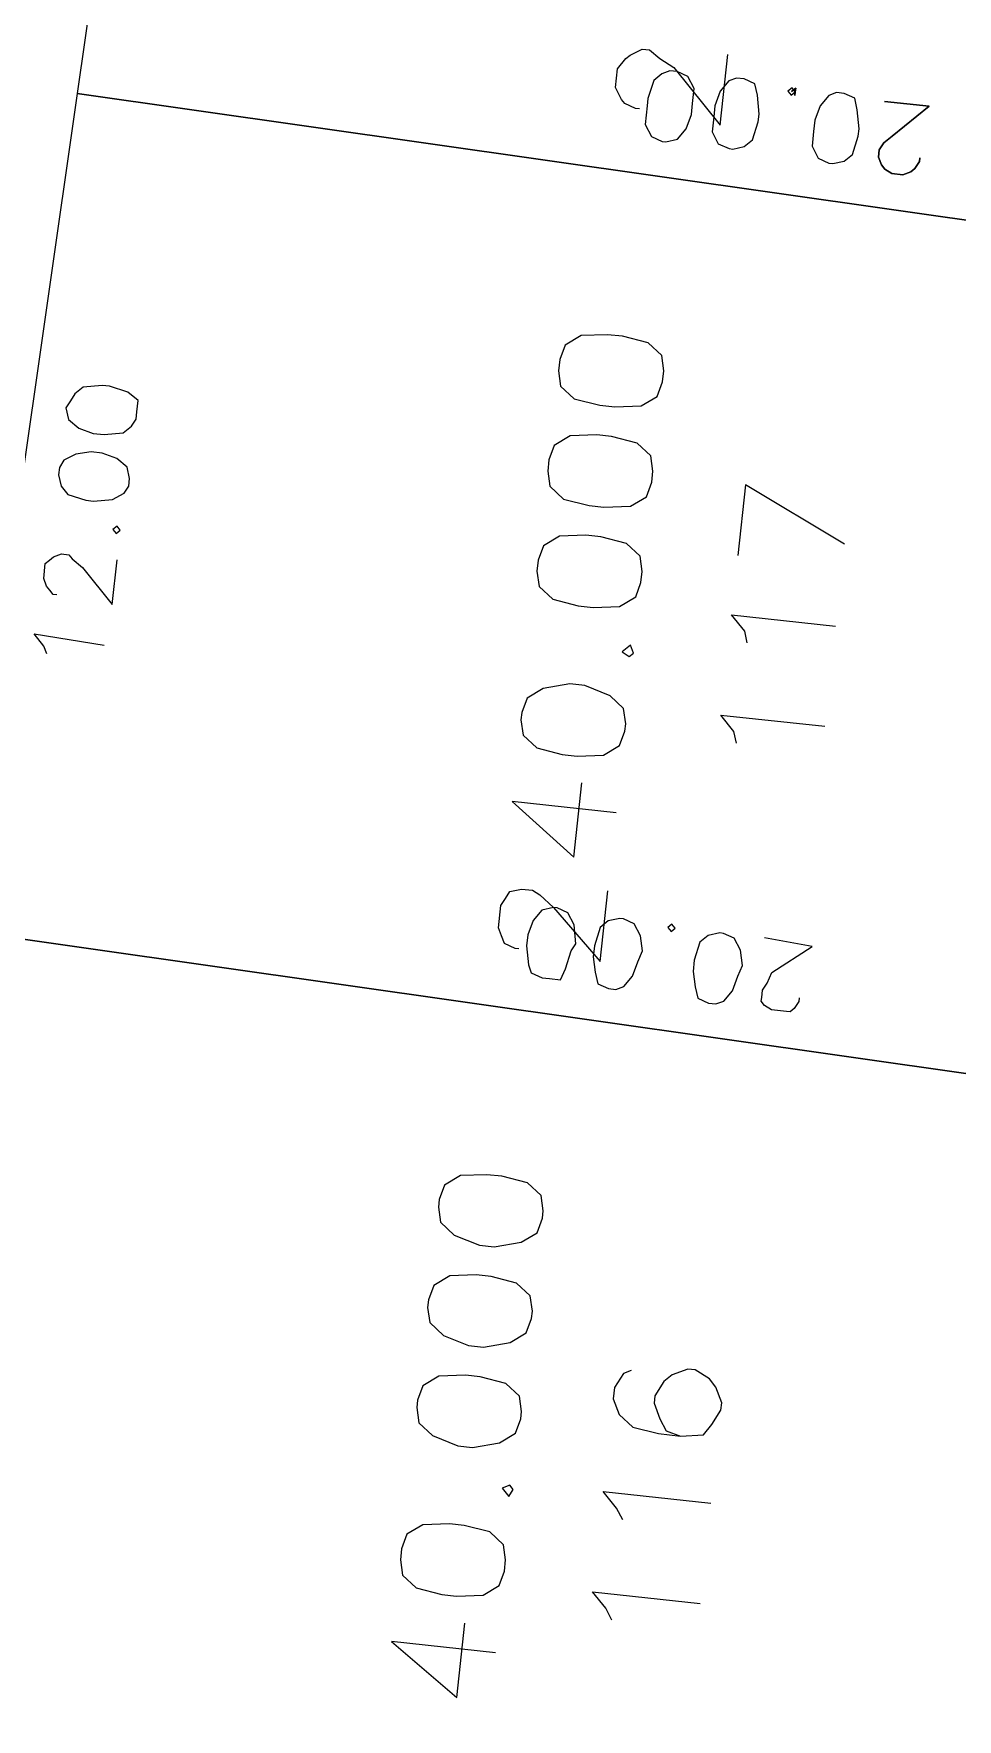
# Model space of a CAD drawing. Header units: metres. Extents: x -977055 to 805873, y -1033982 to 242021.
# Drawn here: x 2463 to 2476.14, y 722.32 to 746.31 of the extents above; entities that cross this region are included whole.
import ezdxf

# ---------------------------------------------------------------- set-up
doc = ezdxf.new("R2010")
doc.units = ezdxf.units.M
for name, color, linetype in [('PDF_areas por lote', 7, 'Continuous'), ('PDF_COTAS', 7, 'Continuous'), ('PDF_LOTES', 7, 'Continuous'), ('PDF_No. lotes', 7, 'Continuous')]:
    doc.layers.add(name, color=color, linetype=linetype)

# ---------------------------------------------------------------- blocks, each defined once
blk = doc.blocks.new('CALLE')
at = {"layer": 'PDF_areas por lote', "lineweight": 9}
for points in [[(-260.112384, -61.979904), (-260.112384, -60.794496), (-260.662752, -61.59888), (-259.816032, -61.59888)], [(-252.153216, -61.3872), (-252.153216, -61.344864), (-252.11088, -61.217856), (-252.026208, -61.17552), (-251.941536, -61.133184), (-251.68752, -61.133184), (-251.602848, -61.17552), (-251.518176, -61.217856), (-251.47584, -61.344864), (-251.47584, -61.471872), (-251.518176, -61.556544), (-251.645184, -61.725888), (-252.195552, -62.318592), (-251.391168, -62.318592)], [(-250.502112, -62.318592), (-250.502112, -61.133184), (-251.05248, -61.895232), (-250.20576, -61.895232)], [(-242.542944, -61.725888), (-242.542944, -61.683552), (-242.500608, -61.556544), (-242.458272, -61.514208), (-242.331264, -61.429536), (-242.119584, -61.429536), (-241.992576, -61.514208), (-241.95024, -61.556544), (-241.865568, -61.683552), (-241.865568, -61.768224), (-241.95024, -61.895232), (-242.034912, -62.064576), (-242.627616, -62.65728), (-241.823232, -62.65728)]]:
    blk.add_lwpolyline(points, dxfattribs=at)
for points in [[(-259.180992, -60.794496), (-259.350336, -60.836832), (-259.477344, -61.006176), (-259.51968, -61.302528), (-259.51968, -61.471872), (-259.477344, -61.768224), (-259.350336, -61.937568), (-259.180992, -61.979904), (-259.053984, -61.979904), (-258.88464, -61.937568), (-258.757632, -61.768224), (-258.715296, -61.471872), (-258.715296, -61.302528), (-258.757632, -61.006176), (-258.88464, -60.836832), (-259.053984, -60.794496)], [(-257.445216, -60.794496), (-257.61456, -60.836832), (-257.741568, -61.006176), (-257.82624, -61.302528), (-257.82624, -61.471872), (-257.741568, -61.768224), (-257.61456, -61.937568), (-257.445216, -61.979904), (-257.360544, -61.979904), (-257.1912, -61.937568), (-257.064192, -61.768224), (-257.021856, -61.471872), (-257.021856, -61.302528), (-257.064192, -61.006176), (-257.1912, -60.836832), (-257.360544, -60.794496)], [(-256.302144, -60.794496), (-256.471488, -60.836832), (-256.598496, -61.006176), (-256.683168, -61.302528), (-256.683168, -61.471872), (-256.598496, -61.768224), (-256.471488, -61.937568), (-256.302144, -61.979904), (-256.217472, -61.979904), (-256.048128, -61.937568), (-255.92112, -61.768224), (-255.878784, -61.471872), (-255.878784, -61.302528), (-255.92112, -61.006176), (-256.048128, -60.836832), (-256.217472, -60.794496)], [(-255.159072, -60.794496), (-255.328416, -60.836832), (-255.455424, -61.006176), (-255.540096, -61.302528), (-255.540096, -61.471872), (-255.455424, -61.768224), (-255.328416, -61.937568), (-255.159072, -61.979904), (-255.0744, -61.979904), (-254.905056, -61.937568), (-254.778048, -61.768224), (-254.735712, -61.471872), (-254.735712, -61.302528), (-254.778048, -61.006176), (-254.905056, -60.836832), (-255.0744, -60.794496)], [(-249.57072, -61.133184), (-249.740064, -61.17552), (-249.867072, -61.344864), (-249.909408, -61.641216), (-249.909408, -61.81056), (-249.867072, -62.106912), (-249.740064, -62.276256), (-249.57072, -62.318592), (-249.486048, -62.318592), (-249.316704, -62.276256), (-249.189696, -62.106912), (-249.105024, -61.81056), (-249.105024, -61.641216), (-249.189696, -61.344864), (-249.316704, -61.17552), (-249.486048, -61.133184)], [(-247.87728, -61.133184), (-248.046624, -61.17552), (-248.173632, -61.344864), (-248.215968, -61.641216), (-248.215968, -61.81056), (-248.173632, -62.106912), (-248.046624, -62.276256), (-247.87728, -62.318592), (-247.750272, -62.318592), (-247.580928, -62.276256), (-247.45392, -62.106912), (-247.411584, -61.81056), (-247.411584, -61.641216), (-247.45392, -61.344864), (-247.580928, -61.17552), (-247.750272, -61.133184)], [(-246.734208, -61.133184), (-246.903552, -61.17552), (-247.03056, -61.344864), (-247.072896, -61.641216), (-247.072896, -61.81056), (-247.03056, -62.106912), (-246.903552, -62.276256), (-246.734208, -62.318592), (-246.6072, -62.318592), (-246.437856, -62.276256), (-246.310848, -62.106912), (-246.268512, -61.81056), (-246.268512, -61.641216), (-246.310848, -61.344864), (-246.437856, -61.17552), (-246.6072, -61.133184)], [(-245.591136, -61.133184), (-245.76048, -61.17552), (-245.887488, -61.344864), (-245.929824, -61.641216), (-245.929824, -61.81056), (-245.887488, -62.106912), (-245.76048, -62.276256), (-245.591136, -62.318592), (-245.464128, -62.318592), (-245.294784, -62.276256), (-245.167776, -62.106912), (-245.12544, -61.81056), (-245.12544, -61.641216), (-245.167776, -61.344864), (-245.294784, -61.17552), (-245.464128, -61.133184)], [(-258.2496, -61.852896), (-258.334272, -61.937568), (-258.2496, -61.979904), (-258.207264, -61.937568)], [(-248.681664, -62.191584), (-248.724, -62.276256), (-248.681664, -62.318592), (-248.596992, -62.276256)]]:
    blk.add_lwpolyline(points, close=True, dxfattribs=at)
at = {"layer": 'PDF_COTAS', "lineweight": 9}
for points in [[(-249.401376, -55.714176), (-249.316704, -55.67184), (-249.189696, -55.544832), (-249.232032, -56.349216)], [(-248.724, -55.756512), (-248.724, -55.714176), (-248.681664, -55.67184), (-248.639328, -55.629504), (-248.554656, -55.587168), (-248.385312, -55.587168), (-248.342976, -55.629504), (-248.30064, -55.67184), (-248.258304, -55.756512), (-248.258304, -55.841184), (-248.30064, -55.88352), (-248.385312, -56.010528), (-248.766336, -56.391552), (-248.258304, -56.391552)], [(-252.364896, -64.604736), (-252.407232, -64.604736), (-252.491904, -64.5624), (-252.53424, -64.520064), (-252.53424, -64.477728), (-252.53424, -64.308384), (-252.491904, -64.223712), (-252.449568, -64.181376), (-252.407232, -64.181376), (-252.32256, -64.181376), (-252.237888, -64.223712), (-252.11088, -64.266048), (-251.772192, -64.689408), (-251.729856, -64.13904)], [(-242.754624, -64.943424), (-242.79696, -64.943424), (-242.881632, -64.901088), (-242.923968, -64.858752), (-242.966304, -64.77408), (-242.966304, -64.647072), (-242.923968, -64.5624), (-242.881632, -64.520064), (-242.79696, -64.477728), (-242.712288, -64.477728), (-242.627616, -64.520064), (-242.542944, -64.604736), (-242.16192, -64.98576), (-242.16192, -64.477728)]]:
    blk.add_lwpolyline(points, dxfattribs=at)
for points in [[(-247.369248, -55.629504), (-247.496256, -55.67184), (-247.580928, -55.756512), (-247.623264, -55.968192), (-247.623264, -56.052864), (-247.580928, -56.264544), (-247.496256, -56.391552), (-247.411584, -56.433888), (-247.326912, -56.433888), (-247.199904, -56.391552), (-247.115232, -56.264544), (-247.072896, -56.0952), (-247.072896, -55.968192), (-247.115232, -55.798848), (-247.199904, -55.67184), (-247.284576, -55.629504)], [(-246.6072, -55.629504), (-246.734208, -55.67184), (-246.81888, -55.798848), (-246.861216, -55.968192), (-246.861216, -56.0952), (-246.81888, -56.30688), (-246.734208, -56.391552), (-246.649536, -56.433888), (-246.564864, -56.433888), (-246.437856, -56.433888), (-246.353184, -56.30688), (-246.310848, -56.0952), (-246.310848, -56.010528), (-246.353184, -55.798848), (-246.437856, -55.714176), (-246.522528, -55.67184)], [(-247.919616, -56.30688), (-247.961952, -56.349216), (-247.919616, -56.391552), (-247.87728, -56.349216)], [(-252.449568, -61.768224), (-252.449568, -61.895232), (-252.32256, -61.937568), (-252.11088, -61.979904), (-252.026208, -62.02224), (-251.814528, -61.979904), (-251.68752, -61.895232), (-251.645184, -61.768224), (-251.645184, -61.725888), (-251.68752, -61.59888), (-251.814528, -61.514208), (-251.983872, -61.471872), (-252.11088, -61.471872), (-252.32256, -61.514208), (-252.407232, -61.556544), (-252.449568, -61.683552)], [(-242.881632, -62.064576), (-242.839296, -62.191584), (-242.712288, -62.276256), (-242.542944, -62.318592), (-242.415936, -62.318592), (-242.246592, -62.318592), (-242.119584, -62.23392), (-242.077248, -62.106912), (-242.077248, -62.02224), (-242.119584, -61.937568), (-242.204256, -61.852896), (-242.415936, -61.81056), (-242.500608, -61.81056), (-242.712288, -61.81056), (-242.839296, -61.895232), (-242.881632, -62.02224)], [(-242.881632, -62.064576), (-242.839296, -62.191584), (-242.712288, -62.276256), (-242.542944, -62.318592), (-242.415936, -62.318592), (-242.246592, -62.318592), (-242.119584, -62.23392), (-242.077248, -62.106912), (-242.077248, -62.02224), (-242.119584, -61.937568), (-242.204256, -61.852896), (-242.415936, -61.81056), (-242.500608, -61.81056), (-242.712288, -61.81056), (-242.839296, -61.895232), (-242.881632, -62.02224)], [(-242.881632, -62.064576), (-242.839296, -62.191584), (-242.712288, -62.276256), (-242.542944, -62.318592), (-242.415936, -62.318592), (-242.246592, -62.318592), (-242.119584, -62.23392), (-242.077248, -62.106912), (-242.077248, -62.02224), (-242.119584, -61.937568), (-242.204256, -61.852896), (-242.415936, -61.81056), (-242.500608, -61.81056), (-242.712288, -61.81056), (-242.839296, -61.895232), (-242.881632, -62.02224)], [(-252.491904, -62.530272), (-252.449568, -62.614944), (-252.32256, -62.699616), (-252.153216, -62.741952), (-252.026208, -62.784288), (-251.856864, -62.741952), (-251.729856, -62.65728), (-251.68752, -62.530272), (-251.68752, -62.487936), (-251.729856, -62.360928), (-251.814528, -62.276256), (-252.026208, -62.23392), (-252.153216, -62.23392), (-252.32256, -62.276256), (-252.449568, -62.318592), (-252.491904, -62.4456)], [(-242.881632, -62.826624), (-242.839296, -62.953632), (-242.754624, -63.038304), (-242.542944, -63.08064), (-242.458272, -63.08064), (-242.246592, -63.038304), (-242.119584, -62.995968), (-242.077248, -62.86896), (-242.077248, -62.784288), (-242.119584, -62.699616), (-242.246592, -62.614944), (-242.415936, -62.572608), (-242.542944, -62.572608), (-242.712288, -62.572608), (-242.839296, -62.65728), (-242.881632, -62.784288)], [(-242.881632, -62.826624), (-242.839296, -62.953632), (-242.754624, -63.038304), (-242.542944, -63.08064), (-242.458272, -63.08064), (-242.246592, -63.038304), (-242.119584, -62.995968), (-242.077248, -62.86896), (-242.077248, -62.784288), (-242.119584, -62.699616), (-242.246592, -62.614944), (-242.415936, -62.572608), (-242.542944, -62.572608), (-242.712288, -62.572608), (-242.839296, -62.65728), (-242.881632, -62.784288)], [(-242.881632, -62.826624), (-242.839296, -62.953632), (-242.754624, -63.038304), (-242.542944, -63.08064), (-242.458272, -63.08064), (-242.246592, -63.038304), (-242.119584, -62.995968), (-242.077248, -62.86896), (-242.077248, -62.784288), (-242.119584, -62.699616), (-242.246592, -62.614944), (-242.415936, -62.572608), (-242.542944, -62.572608), (-242.712288, -62.572608), (-242.839296, -62.65728), (-242.881632, -62.784288)], [(-251.772192, -63.08064), (-251.729856, -63.122976), (-251.68752, -63.08064), (-251.729856, -63.038304)], [(-252.53424, -63.673344), (-252.491904, -63.758016), (-252.364896, -63.842688), (-252.195552, -63.885024), (-252.068544, -63.92736), (-251.8992, -63.885024), (-251.772192, -63.800352), (-251.729856, -63.673344), (-251.729856, -63.631008), (-251.772192, -63.504), (-251.856864, -63.419328), (-252.068544, -63.376992), (-252.195552, -63.376992), (-252.364896, -63.419328), (-252.491904, -63.461664), (-252.53424, -63.588672)], [(-242.204256, -63.419328), (-242.16192, -63.461664), (-242.119584, -63.419328), (-242.16192, -63.376992)], [(-242.16192, -63.419328), (-242.119584, -63.461664), (-242.16192, -63.461664), (-242.204256, -63.461664), (-242.16192, -63.461664), (-242.119584, -63.461664)], [(-242.923968, -63.969696), (-242.881632, -64.096704), (-242.79696, -64.181376), (-242.58528, -64.223712), (-242.500608, -64.223712), (-242.288928, -64.181376), (-242.16192, -64.13904), (-242.119584, -64.012032), (-242.119584, -63.92736), (-242.16192, -63.842688), (-242.288928, -63.758016), (-242.458272, -63.71568), (-242.58528, -63.71568), (-242.754624, -63.71568), (-242.881632, -63.800352), (-242.923968, -63.92736)], [(-242.923968, -63.969696), (-242.881632, -64.096704), (-242.79696, -64.181376), (-242.58528, -64.223712), (-242.500608, -64.223712), (-242.288928, -64.181376), (-242.16192, -64.13904), (-242.119584, -64.012032), (-242.119584, -63.92736), (-242.16192, -63.842688), (-242.288928, -63.758016), (-242.458272, -63.71568), (-242.58528, -63.71568), (-242.754624, -63.71568), (-242.881632, -63.800352), (-242.923968, -63.92736)], [(-242.923968, -63.969696), (-242.881632, -64.096704), (-242.79696, -64.181376), (-242.58528, -64.223712), (-242.500608, -64.223712), (-242.288928, -64.181376), (-242.16192, -64.13904), (-242.119584, -64.012032), (-242.119584, -63.92736), (-242.16192, -63.842688), (-242.288928, -63.758016), (-242.458272, -63.71568), (-242.58528, -63.71568), (-242.754624, -63.71568), (-242.881632, -63.800352), (-242.923968, -63.92736)], [(-242.16192, -64.477728), (-242.16192, -64.98576), (-242.542944, -64.604736), (-242.627616, -64.520064), (-242.712288, -64.477728), (-242.79696, -64.477728), (-242.881632, -64.520064), (-242.923968, -64.5624), (-242.966304, -64.647072), (-242.966304, -64.77408), (-242.923968, -64.858752), (-242.881632, -64.901088), (-242.79696, -64.943424), (-242.754624, -64.943424), (-242.79696, -64.943424), (-242.881632, -64.901088), (-242.923968, -64.858752), (-242.966304, -64.77408), (-242.966304, -64.647072), (-242.923968, -64.5624), (-242.881632, -64.520064), (-242.79696, -64.477728), (-242.712288, -64.477728), (-242.627616, -64.520064), (-242.542944, -64.604736), (-242.16192, -64.98576)]]:
    blk.add_lwpolyline(points, close=True, dxfattribs=at)
at = {"layer": 'PDF_COTAS', "lineweight": 20}
for points in [[(-252.449568, -61.768224), (-252.449568, -61.895232), (-252.32256, -61.937568), (-252.11088, -61.979904), (-252.026208, -62.02224), (-251.814528, -61.979904), (-251.68752, -61.895232), (-251.645184, -61.768224), (-251.645184, -61.725888), (-251.68752, -61.59888), (-251.814528, -61.514208), (-251.983872, -61.471872), (-252.11088, -61.471872), (-252.32256, -61.514208), (-252.407232, -61.556544), (-252.449568, -61.683552)], [(-252.491904, -62.530272), (-252.449568, -62.614944), (-252.32256, -62.699616), (-252.153216, -62.741952), (-252.026208, -62.784288), (-251.856864, -62.741952), (-251.729856, -62.65728), (-251.68752, -62.530272), (-251.68752, -62.487936), (-251.729856, -62.360928), (-251.814528, -62.276256), (-252.026208, -62.23392), (-252.153216, -62.23392), (-252.32256, -62.276256), (-252.449568, -62.318592), (-252.491904, -62.4456)], [(-251.772192, -63.08064), (-251.729856, -63.122976), (-251.68752, -63.08064), (-251.729856, -63.038304)], [(-252.53424, -63.673344), (-252.491904, -63.758016), (-252.364896, -63.842688), (-252.195552, -63.885024), (-252.068544, -63.92736), (-251.8992, -63.885024), (-251.772192, -63.800352), (-251.729856, -63.673344), (-251.729856, -63.631008), (-251.772192, -63.504), (-251.856864, -63.419328), (-252.068544, -63.376992), (-252.195552, -63.376992), (-252.364896, -63.419328), (-252.491904, -63.461664), (-252.53424, -63.588672)]]:
    blk.add_lwpolyline(points, close=True, dxfattribs=at)
blk.add_lwpolyline([(-252.364896, -64.604736), (-252.407232, -64.604736), (-252.491904, -64.5624), (-252.53424, -64.520064), (-252.53424, -64.477728), (-252.53424, -64.308384), (-252.491904, -64.223712), (-252.449568, -64.181376), (-252.407232, -64.181376), (-252.32256, -64.181376), (-252.237888, -64.223712), (-252.11088, -64.266048), (-251.772192, -64.689408), (-251.729856, -64.13904)], dxfattribs=at)
at = {"layer": 'PDF_LOTES', "lineweight": 20}
for points in [[(-262.779552, -70.70112), (-253.16928, -71.039808), (-252.618912, -55.0368), (-262.229184, -54.698112)], [(-253.16928, -71.039808), (-243.601344, -71.378496), (-243.050976, -55.375488), (-252.618912, -55.0368)], [(-243.601344, -71.378496), (-233.991072, -71.674848), (-233.440704, -55.714176), (-243.050976, -55.375488)]]:
    blk.add_lwpolyline(points, close=True, dxfattribs=at)
at = {"layer": 'PDF_No. lotes', "lineweight": 20}
for points in [[(-259.604352, -63.249984), (-259.477344, -63.165312), (-259.308, -62.995968), (-259.308, -64.223712)], [(-258.46128, -63.249984), (-258.334272, -63.165312), (-258.164928, -62.995968), (-258.164928, -64.223712)], [(-256.76784, -63.165312), (-256.810176, -63.08064), (-256.97952, -62.995968), (-257.106528, -62.995968), (-257.275872, -63.08064), (-257.40288, -63.249984), (-257.445216, -63.546336), (-257.445216, -63.800352), (-257.40288, -64.054368), (-257.275872, -64.13904), (-257.106528, -64.223712), (-257.021856, -64.223712), (-256.852512, -64.13904), (-256.76784, -64.054368), (-256.683168, -63.885024), (-256.683168, -63.800352), (-256.76784, -63.631008), (-256.852512, -63.546336), (-257.021856, -63.461664), (-257.106528, -63.461664), (-257.275872, -63.546336), (-257.40288, -63.631008), (-257.445216, -63.800352)], [(-249.57072, -63.588672), (-249.443712, -63.546336), (-249.274368, -63.376992), (-249.274368, -64.5624)], [(-248.427648, -63.588672), (-248.30064, -63.546336), (-248.131296, -63.376992), (-248.131296, -64.5624)], [(-247.199904, -64.5624), (-246.649536, -63.376992), (-247.45392, -63.376992)]]:
    blk.add_lwpolyline(points, dxfattribs=at)

msp = doc.modelspace()

# ---------------------------------------------------------------- block references
at = {"xscale": 1.255773352820658, "yscale": 1.255773352820658, "zscale": 1.255773352820658, "rotation": 83.85573648860341}
msp.add_blockref('CALLE', (2427.15058, 1056.36283, 1015.371), dxfattribs=at)

doc.saveas('drawing.dxf')
